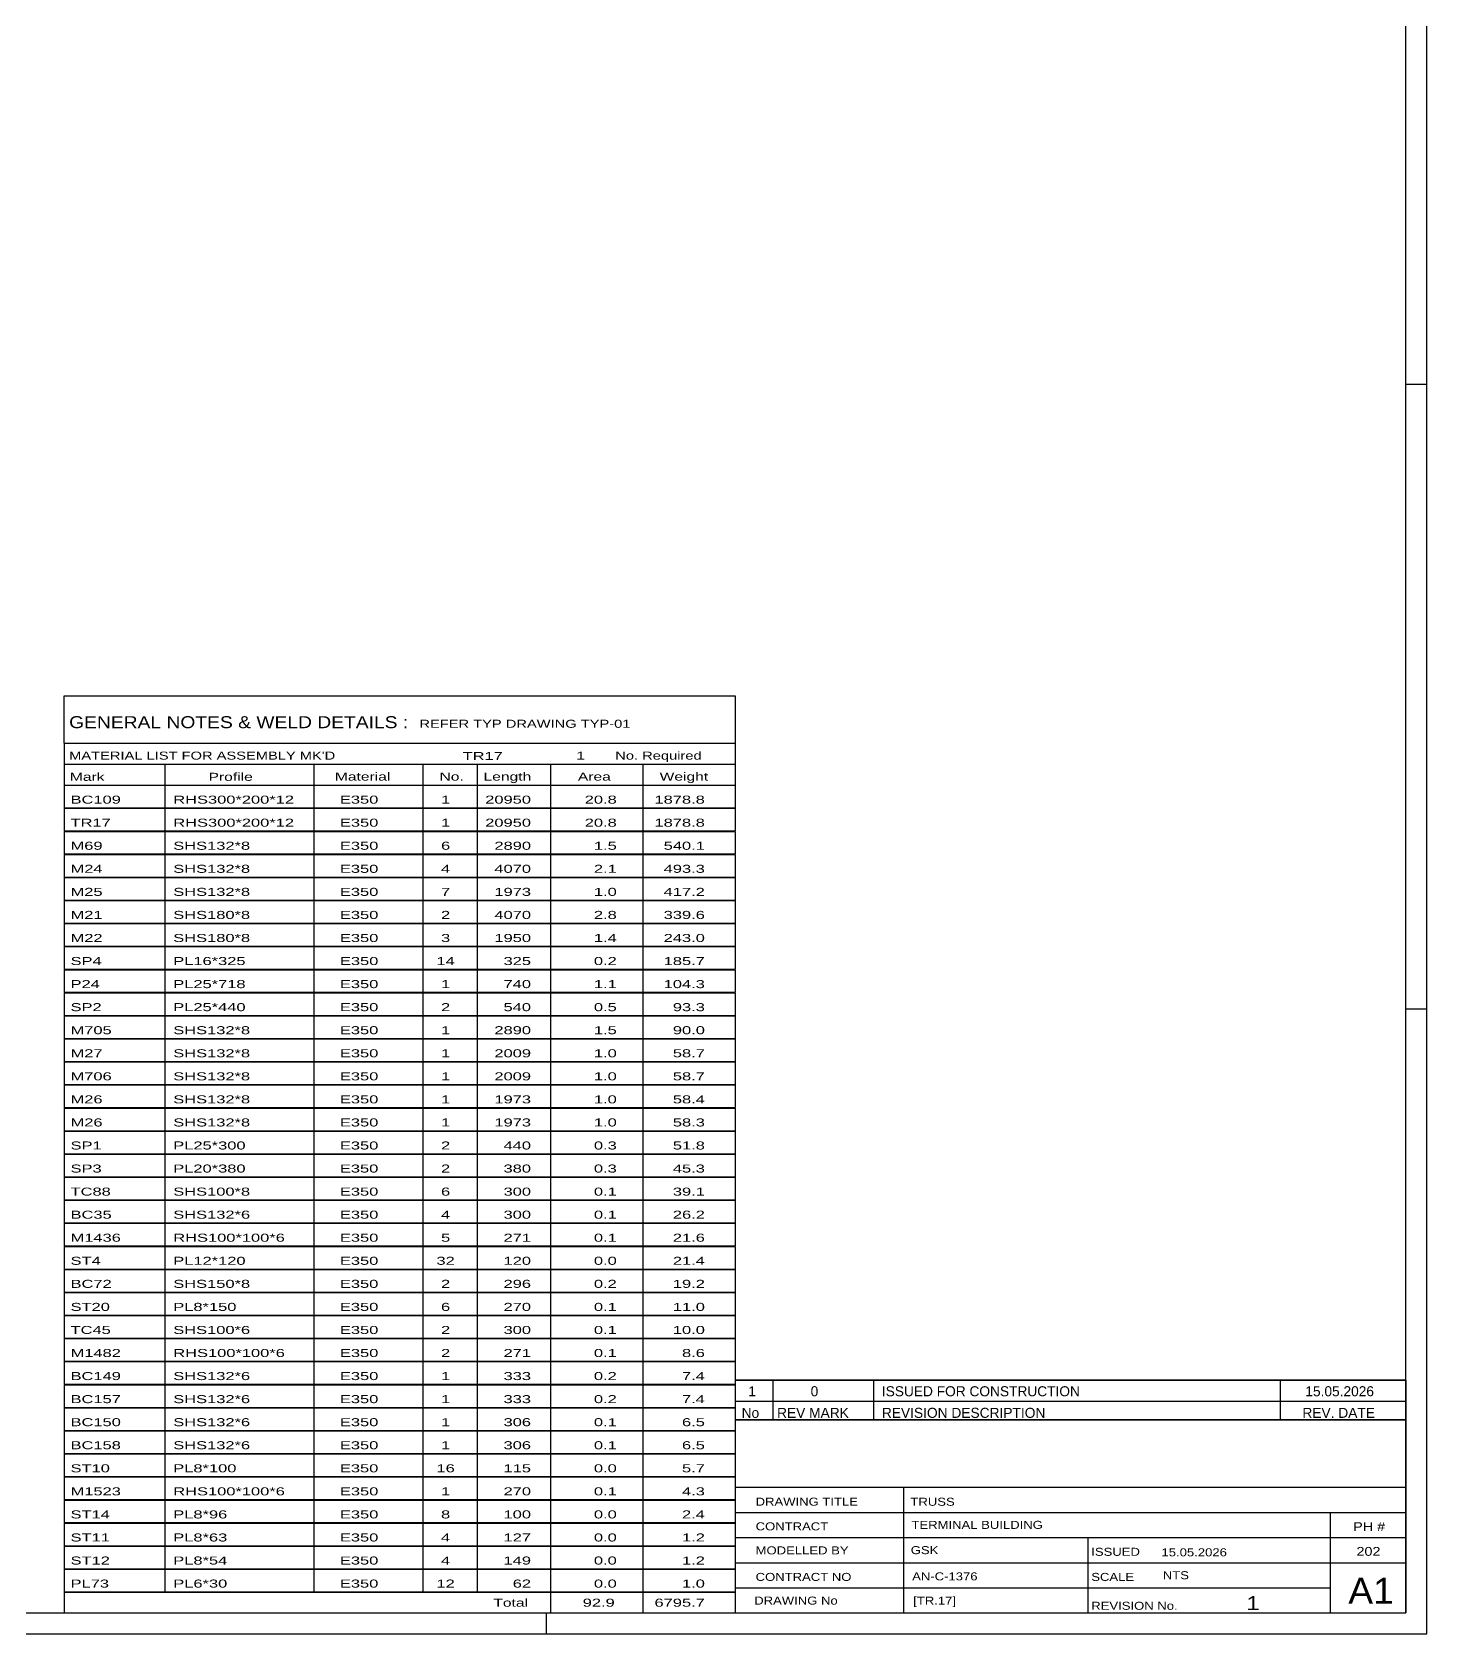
# Model space of a CAD drawing. Header units: millimetres. Extents: x -178 to 1011, y -683 to 158.
# Drawn here: x 678.4 to 1011, y -683.1 to -301 of the extents above; entities that cross this region are included whole.
import ezdxf

# ---------------------------------------------------------------- set-up
doc = ezdxf.new("R2010")
doc.units = ezdxf.units.MM
doc.styles.add('Arial Narrow', font='ARIALN.TTF', dxfattribs={"height": 0.2})

# ---------------------------------------------------------------- blocks, each defined once
blk = doc.blocks.new('Unknown-389678143-1162')
at = {"color": 5, "linetype": 'Continuous'}
for p, q in [((1011.04, -683.07), (1011.04, 157.93)), ((1006.04, -678.07), (1006.04, 152.93)), ((1011.04, -385.07), (1006.04, -385.07)), ((1011.04, -534.07), (1006.04, -534.07)), ((-172.96, -678.07), (1006.04, -678.07)), ((801.04, -683.07), (801.04, -678.07)), ((-177.96, -683.07), (1011.04, -683.07))]:
    blk.add_line(p, q, dxfattribs=at)
blk = doc.blocks.new('Unknown-389678143-51728')
at = {"color": 7, "linetype": 'Continuous'}
for p, q in [((846.04, -632.02), (846.04, -678.07)), ((846.04, -632.02), (1006.04, -632.02)), ((1006.04, -632.07), (1006.04, -678.07)), ((846.04, -648.07), (1006.04, -648.07)), ((886.18, -648.07), (886.18, -678.07)), ((846.04, -654.07), (1006.04, -654.07)), ((988.04, -678.02), (988.04, -654.02)), ((846.04, -660.07), (1006.04, -660.07)), ((930.18, -660.07), (930.18, -678.07)), ((846.04, -666.07), (1006.04, -666.07)), ((846.04, -672.07), (988.04, -672.07)), ((846.04, -678.07), (1006.04, -678.07))]:
    blk.add_line(p, q, dxfattribs=at)
at = {"color": 7, "style": 'Arial Narrow'}
for s, height, width, p in [('DRAWING TITLE', 1.9089, 1.425378, (850.93, -652.47)), ('TRUSS', 1.909, 1.425378, (887.85, -652.49)), ('CONTRACT', 1.909, 1.425378, (850.93, -658.36)), ('TERMINAL BUILDING', 1.9089, 1.425378, (888.1, -658)), ('MODELLED BY', 1.9089, 1.425378, (850.93, -664.09)), ('GSK', 1.909, 1.425378, (887.93, -664.03)), ('ISSUED', 1.909, 1.425378, (930.98, -664.43)), ('15.05.2026', 1.909, 1.425378, (947.73, -664.55)), ('CONTRACT NO', 1.9089, 1.425378, (850.93, -670.42)), ('AN-C-1376', 1.909, 1.425378, (888.27, -670.29)), ('SCALE', 1.909, 1.425378, (930.98, -670.42)), ('A1', 6.204, 1.25, (992.28, -675.87)), ('DRAWING No', 1.909, 1.425378, (850.6, -676.07)), ('[TR.17]', 1.909, 1.425378, (888.51, -676.08)), ('REVISION No.', 1.9089, 1.425378, (930.98, -677.3)), ('1', 3.34, 1.5, (967.96, -677.39))]:
    blk.add_text(s, height=height, dxfattribs=dict(at, width=width)).set_placement(p)
at = {"color": 7, "linetype": 'Continuous', "style": 'Arial Narrow'}
for s, height, width, p in [('PH #', 2.1, 1.42538, (993.44, -658.52)), ('202', 2.1, 1.42538, (994.23, -664.42)), ('NTS', 1.909, 1.425378, (948.04, -670.02))]:
    blk.add_text(s, height=height, dxfattribs=dict(at, width=width)).set_placement(p)
blk = doc.blocks.new('Unknown-389678143-51729')
at = {"color": 7, "linetype": 'Continuous'}
for p, q in [((846.04, -622.52), (1006.04, -622.52)), ((1006.04, -622.52), (846.04, -622.52)), ((846.04, -622.52), (846.04, -627.52)), ((855.04, -622.52), (855.04, -627.52)), ((879.04, -622.52), (879.04, -627.52)), ((976.04, -622.52), (976.04, -627.52)), ((1006.04, -622.52), (1006.04, -627.52)), ((846.04, -627.52), (1006.04, -627.52)), ((846.04, -627.52), (846.04, -632.02)), ((846.04, -627.52), (1006.04, -627.52)), ((855.04, -627.52), (855.04, -632.02)), ((879.04, -627.52), (879.04, -632.02)), ((976.04, -627.52), (976.04, -632.02)), ((1006.04, -627.52), (1006.04, -632.02)), ((1006.04, -632.02), (846.04, -632.02))]:
    blk.add_line(p, q, dxfattribs=at)
at = {"color": 7, "linetype": 'Continuous', "style": 'Arial Narrow'}
for s, height, width, p in [('1', 2.39, 1.196471, (849.2, -626.37)), ('0', 2.39, 1.196471, (864.05, -626.37)), ('ISSUED FOR CONSTRUCTION', 2.3861, 1.196471, (881.04, -626.37)), ('15.05.2026', 2.386, 1.196471, (982.04, -626.37)), ('No', 2.386, 1.2, (847.59, -631.52)), ('REV MARK', 2.386, 1.2, (856.04, -631.52)), ('REVISION DESCRIPTION', 2.3861, 1.2, (881.04, -631.52)), ('REV. DATE', 2.386, 1.2, (981.33, -631.52))]:
    blk.add_text(s, height=height, dxfattribs=dict(at, width=width)).set_placement(p)
blk = doc.blocks.new('Unknown-389678143-51730')
at = {"color": 7, "linetype": 'Continuous'}
for p, q in [((686.04, -459.32), (846.04, -459.32)), ((686.04, -470.57), (686.04, -459.32)), ((846.04, -459.32), (846.04, -470.57)), ((686.04, -470.57), (846.04, -470.57)), ((686.04, -470.57), (686.04, -475.57)), ((846.04, -470.57), (846.04, -475.57)), ((686.04, -475.57), (846.04, -475.57)), ((686.04, -475.57), (686.04, -480.57)), ((710.04, -475.57), (710.04, -480.57)), ((745.54, -475.57), (745.54, -480.57)), ((771.54, -475.57), (771.54, -480.57)), ((784.54, -475.57), (784.54, -480.57)), ((802.04, -475.57), (802.04, -480.57)), ((824.04, -475.57), (824.04, -480.57)), ((846.04, -475.57), (846.04, -480.57)), ((686.04, -480.57), (846.04, -480.57)), ((686.04, -480.62), (686.04, -486.02)), ((686.04, -480.62), (846.04, -480.62)), ((710.04, -480.57), (710.04, -486.07)), ((745.54, -480.57), (745.54, -486.07)), ((771.54, -480.57), (771.54, -486.07)), ((784.54, -480.57), (784.54, -486.07)), ((802.04, -480.57), (802.04, -486.07)), ((824.04, -480.57), (824.04, -486.07)), ((846.04, -480.62), (846.04, -486.02)), ((686.04, -486.02), (846.04, -486.02)), ((686.04, -486.12), (686.04, -491.52)), ((686.04, -486.12), (846.04, -486.12)), ((710.04, -486.07), (710.04, -491.57)), ((745.54, -486.07), (745.54, -491.57)), ((771.54, -486.07), (771.54, -491.57)), ((784.54, -486.07), (784.54, -491.57)), ((802.04, -486.07), (802.04, -491.57)), ((824.04, -486.07), (824.04, -491.57)), ((846.04, -486.12), (846.04, -491.52)), ((686.04, -491.52), (846.04, -491.52)), ((686.04, -491.62), (686.04, -497.02)), ((686.04, -491.62), (846.04, -491.62)), ((710.04, -491.57), (710.04, -497.07)), ((745.54, -491.57), (745.54, -497.07)), ((771.54, -491.57), (771.54, -497.07)), ((784.54, -491.57), (784.54, -497.07)), ((802.04, -491.57), (802.04, -497.07)), ((824.04, -491.57), (824.04, -497.07)), ((846.04, -491.62), (846.04, -497.02)), ((686.04, -497.02), (846.04, -497.02)), ((686.04, -497.12), (686.04, -502.52)), ((686.04, -497.12), (846.04, -497.12)), ((710.04, -497.07), (710.04, -502.57)), ((745.54, -497.07), (745.54, -502.57)), ((771.54, -497.07), (771.54, -502.57)), ((784.54, -497.07), (784.54, -502.57)), ((802.04, -497.07), (802.04, -502.57)), ((824.04, -497.07), (824.04, -502.57)), ((846.04, -497.12), (846.04, -502.52)), ((686.04, -502.52), (846.04, -502.52)), ((686.04, -502.62), (686.04, -508.02)), ((686.04, -502.62), (846.04, -502.62)), ((710.04, -502.57), (710.04, -508.07)), ((745.54, -502.57), (745.54, -508.07)), ((771.54, -502.57), (771.54, -508.07)), ((784.54, -502.57), (784.54, -508.07)), ((802.04, -502.57), (802.04, -508.07)), ((824.04, -502.57), (824.04, -508.07)), ((846.04, -502.62), (846.04, -508.02)), ((686.04, -508.02), (846.04, -508.02)), ((686.04, -508.12), (686.04, -513.52)), ((686.04, -508.12), (846.04, -508.12)), ((710.04, -508.07), (710.04, -513.57)), ((745.54, -508.07), (745.54, -513.57)), ((771.54, -508.07), (771.54, -513.57)), ((784.54, -508.07), (784.54, -513.57)), ((802.04, -508.07), (802.04, -513.57)), ((824.04, -508.07), (824.04, -513.57)), ((846.04, -508.12), (846.04, -513.52)), ((686.04, -513.52), (846.04, -513.52)), ((686.04, -513.62), (686.04, -519.02)), ((686.04, -513.62), (846.04, -513.62)), ((710.04, -513.57), (710.04, -519.07)), ((745.54, -513.57), (745.54, -519.07)), ((771.54, -513.57), (771.54, -519.07)), ((784.54, -513.57), (784.54, -519.07)), ((802.04, -513.57), (802.04, -519.07)), ((824.04, -513.57), (824.04, -519.07)), ((846.04, -513.62), (846.04, -519.02)), ((686.04, -519.02), (846.04, -519.02)), ((686.04, -519.12), (686.04, -524.52)), ((686.04, -519.12), (846.04, -519.12)), ((710.04, -519.07), (710.04, -524.57)), ((745.54, -519.07), (745.54, -524.57)), ((771.54, -519.07), (771.54, -524.57)), ((784.54, -519.07), (784.54, -524.57)), ((802.04, -519.07), (802.04, -524.57)), ((824.04, -519.07), (824.04, -524.57)), ((846.04, -519.12), (846.04, -524.52)), ((686.04, -524.52), (846.04, -524.52)), ((686.04, -524.62), (686.04, -530.02)), ((686.04, -524.62), (846.04, -524.62)), ((710.04, -524.57), (710.04, -530.07)), ((745.54, -524.57), (745.54, -530.07)), ((771.54, -524.57), (771.54, -530.07)), ((784.54, -524.57), (784.54, -530.07)), ((802.04, -524.57), (802.04, -530.07)), ((824.04, -524.57), (824.04, -530.07)), ((846.04, -524.62), (846.04, -530.02)), ((686.04, -530.02), (846.04, -530.02)), ((686.04, -530.12), (686.04, -535.52)), ((686.04, -530.12), (846.04, -530.12)), ((710.04, -530.07), (710.04, -535.57)), ((745.54, -530.07), (745.54, -535.57)), ((771.54, -530.07), (771.54, -535.57)), ((784.54, -530.07), (784.54, -535.57)), ((802.04, -530.07), (802.04, -535.57)), ((824.04, -530.07), (824.04, -535.57)), ((846.04, -530.12), (846.04, -535.52)), ((686.04, -535.52), (846.04, -535.52)), ((686.04, -535.62), (686.04, -541.02)), ((686.04, -535.62), (846.04, -535.62)), ((710.04, -535.57), (710.04, -541.07)), ((745.54, -535.57), (745.54, -541.07)), ((771.54, -535.57), (771.54, -541.07)), ((784.54, -535.57), (784.54, -541.07)), ((802.04, -535.57), (802.04, -541.07)), ((824.04, -535.57), (824.04, -541.07)), ((846.04, -535.62), (846.04, -541.02)), ((686.04, -541.02), (846.04, -541.02)), ((686.04, -541.12), (686.04, -546.52)), ((686.04, -541.12), (846.04, -541.12)), ((710.04, -541.07), (710.04, -546.57)), ((745.54, -541.07), (745.54, -546.57)), ((771.54, -541.07), (771.54, -546.57)), ((784.54, -541.07), (784.54, -546.57)), ((802.04, -541.07), (802.04, -546.57)), ((824.04, -541.07), (824.04, -546.57)), ((846.04, -541.12), (846.04, -546.52)), ((686.04, -546.52), (846.04, -546.52)), ((686.04, -546.62), (686.04, -552.02)), ((686.04, -546.62), (846.04, -546.62)), ((710.04, -546.57), (710.04, -552.07)), ((745.54, -546.57), (745.54, -552.07)), ((771.54, -546.57), (771.54, -552.07)), ((784.54, -546.57), (784.54, -552.07)), ((802.04, -546.57), (802.04, -552.07)), ((824.04, -546.57), (824.04, -552.07)), ((846.04, -546.62), (846.04, -552.02)), ((686.04, -552.02), (846.04, -552.02)), ((686.04, -552.12), (686.04, -557.52)), ((686.04, -552.12), (846.04, -552.12)), ((710.04, -552.07), (710.04, -557.57)), ((745.54, -552.07), (745.54, -557.57)), ((771.54, -552.07), (771.54, -557.57)), ((784.54, -552.07), (784.54, -557.57)), ((802.04, -552.07), (802.04, -557.57)), ((824.04, -552.07), (824.04, -557.57)), ((846.04, -552.12), (846.04, -557.52)), ((686.04, -557.52), (846.04, -557.52)), ((686.04, -557.62), (686.04, -563.02)), ((686.04, -557.62), (846.04, -557.62)), ((710.04, -557.57), (710.04, -563.07)), ((745.54, -557.57), (745.54, -563.07)), ((771.54, -557.57), (771.54, -563.07)), ((784.54, -557.57), (784.54, -563.07)), ((802.04, -557.57), (802.04, -563.07)), ((824.04, -557.57), (824.04, -563.07)), ((846.04, -557.62), (846.04, -563.02)), ((686.04, -563.02), (846.04, -563.02)), ((686.04, -563.12), (686.04, -568.52)), ((686.04, -563.12), (846.04, -563.12)), ((710.04, -563.07), (710.04, -568.57)), ((745.54, -563.07), (745.54, -568.57)), ((771.54, -563.07), (771.54, -568.57)), ((784.54, -563.07), (784.54, -568.57)), ((802.04, -563.07), (802.04, -568.57)), ((824.04, -563.07), (824.04, -568.57)), ((846.04, -563.12), (846.04, -568.52)), ((686.04, -568.52), (846.04, -568.52)), ((686.04, -568.62), (686.04, -574.02)), ((686.04, -568.62), (846.04, -568.62)), ((710.04, -568.57), (710.04, -574.07)), ((745.54, -568.57), (745.54, -574.07)), ((771.54, -568.57), (771.54, -574.07)), ((784.54, -568.57), (784.54, -574.07)), ((802.04, -568.57), (802.04, -574.07)), ((824.04, -568.57), (824.04, -574.07)), ((846.04, -568.62), (846.04, -574.02)), ((686.04, -574.02), (846.04, -574.02)), ((686.04, -574.12), (686.04, -579.52)), ((686.04, -574.12), (846.04, -574.12)), ((710.04, -574.07), (710.04, -579.57)), ((745.54, -574.07), (745.54, -579.57)), ((771.54, -574.07), (771.54, -579.57)), ((784.54, -574.07), (784.54, -579.57)), ((802.04, -574.07), (802.04, -579.57)), ((824.04, -574.07), (824.04, -579.57)), ((846.04, -574.12), (846.04, -579.52)), ((686.04, -579.52), (846.04, -579.52)), ((686.04, -579.62), (686.04, -585.02)), ((686.04, -579.62), (846.04, -579.62)), ((710.04, -579.57), (710.04, -585.07)), ((745.54, -579.57), (745.54, -585.07)), ((771.54, -579.57), (771.54, -585.07)), ((784.54, -579.57), (784.54, -585.07)), ((802.04, -579.57), (802.04, -585.07)), ((824.04, -579.57), (824.04, -585.07)), ((846.04, -579.62), (846.04, -585.02)), ((686.04, -585.02), (846.04, -585.02)), ((686.04, -585.12), (686.04, -590.52)), ((686.04, -585.12), (846.04, -585.12)), ((710.04, -585.07), (710.04, -590.57)), ((745.54, -585.07), (745.54, -590.57)), ((771.54, -585.07), (771.54, -590.57)), ((784.54, -585.07), (784.54, -590.57)), ((802.04, -585.07), (802.04, -590.57)), ((824.04, -585.07), (824.04, -590.57)), ((846.04, -585.12), (846.04, -590.52)), ((686.04, -590.52), (846.04, -590.52)), ((686.04, -590.62), (686.04, -596.02)), ((686.04, -590.62), (846.04, -590.62)), ((710.04, -590.57), (710.04, -596.07)), ((745.54, -590.57), (745.54, -596.07)), ((771.54, -590.57), (771.54, -596.07)), ((784.54, -590.57), (784.54, -596.07)), ((802.04, -590.57), (802.04, -596.07)), ((824.04, -590.57), (824.04, -596.07)), ((846.04, -590.62), (846.04, -596.02)), ((686.04, -596.02), (846.04, -596.02)), ((710.04, -596.07), (710.04, -601.57)), ((745.54, -596.07), (745.54, -601.57)), ((771.54, -596.07), (771.54, -601.57)), ((784.54, -596.07), (784.54, -601.57)), ((802.04, -596.07), (802.04, -601.57)), ((824.04, -596.07), (824.04, -601.57)), ((686.04, -596.12), (686.04, -601.52)), ((686.04, -596.12), (846.04, -596.12)), ((846.04, -596.12), (846.04, -601.52)), ((686.04, -601.52), (846.04, -601.52)), ((686.04, -601.62), (686.04, -607.02)), ((686.04, -601.62), (846.04, -601.62)), ((710.04, -601.57), (710.04, -607.07)), ((745.54, -601.57), (745.54, -607.07)), ((771.54, -601.57), (771.54, -607.07)), ((784.54, -601.57), (784.54, -607.07)), ((802.04, -601.57), (802.04, -607.07)), ((824.04, -601.57), (824.04, -607.07)), ((846.04, -601.62), (846.04, -607.02)), ((686.04, -607.02), (846.04, -607.02)), ((686.04, -607.12), (686.04, -612.52)), ((686.04, -607.12), (846.04, -607.12)), ((710.04, -607.07), (710.04, -612.57)), ((745.54, -607.07), (745.54, -612.57)), ((771.54, -607.07), (771.54, -612.57)), ((784.54, -607.07), (784.54, -612.57)), ((802.04, -607.07), (802.04, -612.57)), ((824.04, -607.07), (824.04, -612.57)), ((846.04, -607.12), (846.04, -612.52)), ((686.04, -612.52), (846.04, -612.52)), ((686.04, -612.62), (686.04, -618.02)), ((686.04, -612.62), (846.04, -612.62)), ((710.04, -612.57), (710.04, -618.07)), ((745.54, -612.57), (745.54, -618.07)), ((771.54, -612.57), (771.54, -618.07)), ((784.54, -612.57), (784.54, -618.07)), ((802.04, -612.57), (802.04, -618.07)), ((824.04, -612.57), (824.04, -618.07)), ((846.04, -612.62), (846.04, -618.02)), ((686.04, -618.02), (846.04, -618.02)), ((686.04, -618.12), (686.04, -623.52)), ((686.04, -618.12), (846.04, -618.12)), ((710.04, -618.07), (710.04, -623.57)), ((745.54, -618.07), (745.54, -623.57)), ((771.54, -618.07), (771.54, -623.57)), ((784.54, -618.07), (784.54, -623.57)), ((802.04, -618.07), (802.04, -623.57)), ((824.04, -618.07), (824.04, -623.57)), ((846.04, -618.12), (846.04, -623.52)), ((686.04, -623.52), (846.04, -623.52)), ((686.04, -623.62), (686.04, -629.02)), ((686.04, -623.62), (846.04, -623.62)), ((710.04, -623.57), (710.04, -629.07)), ((745.54, -623.57), (745.54, -629.07)), ((771.54, -623.57), (771.54, -629.07)), ((784.54, -623.57), (784.54, -629.07)), ((802.04, -623.57), (802.04, -629.07)), ((824.04, -623.57), (824.04, -629.07)), ((846.04, -623.62), (846.04, -629.02)), ((686.04, -629.02), (846.04, -629.02)), ((686.04, -629.12), (686.04, -634.52)), ((686.04, -629.12), (846.04, -629.12)), ((710.04, -629.07), (710.04, -634.57)), ((745.54, -629.07), (745.54, -634.57)), ((771.54, -629.07), (771.54, -634.57)), ((784.54, -629.07), (784.54, -634.57)), ((802.04, -629.07), (802.04, -634.57)), ((824.04, -629.07), (824.04, -634.57)), ((846.04, -629.12), (846.04, -634.52)), ((686.04, -634.52), (846.04, -634.52)), ((686.04, -634.62), (686.04, -640.02)), ((686.04, -634.62), (846.04, -634.62)), ((710.04, -634.57), (710.04, -640.07)), ((745.54, -634.57), (745.54, -640.07)), ((771.54, -634.57), (771.54, -640.07)), ((784.54, -634.57), (784.54, -640.07)), ((802.04, -634.57), (802.04, -640.07)), ((824.04, -634.57), (824.04, -640.07)), ((846.04, -634.62), (846.04, -640.02)), ((686.04, -640.02), (846.04, -640.02)), ((686.04, -640.12), (686.04, -645.52)), ((686.04, -640.12), (846.04, -640.12)), ((710.04, -640.07), (710.04, -645.57)), ((745.54, -640.07), (745.54, -645.57)), ((771.54, -640.07), (771.54, -645.57)), ((784.54, -640.07), (784.54, -645.57)), ((802.04, -640.07), (802.04, -645.57)), ((824.04, -640.07), (824.04, -645.57)), ((846.04, -640.12), (846.04, -645.52)), ((686.04, -645.52), (846.04, -645.52)), ((686.04, -645.62), (686.04, -651.02)), ((686.04, -645.62), (846.04, -645.62)), ((710.04, -645.57), (710.04, -651.07)), ((745.54, -645.57), (745.54, -651.07)), ((771.54, -645.57), (771.54, -651.07)), ((784.54, -645.57), (784.54, -651.07)), ((802.04, -645.57), (802.04, -651.07)), ((824.04, -645.57), (824.04, -651.07)), ((846.04, -645.62), (846.04, -651.02)), ((686.04, -651.02), (846.04, -651.02)), ((686.04, -651.12), (686.04, -656.52)), ((686.04, -651.12), (846.04, -651.12)), ((710.04, -651.07), (710.04, -656.57)), ((745.54, -651.07), (745.54, -656.57)), ((771.54, -651.07), (771.54, -656.57)), ((784.54, -651.07), (784.54, -656.57)), ((802.04, -651.07), (802.04, -656.57)), ((824.04, -651.07), (824.04, -656.57)), ((846.04, -651.12), (846.04, -656.52)), ((686.04, -656.52), (846.04, -656.52)), ((686.04, -656.62), (686.04, -662.02)), ((686.04, -656.62), (846.04, -656.62)), ((710.04, -656.57), (710.04, -662.07)), ((745.54, -656.57), (745.54, -662.07)), ((771.54, -656.57), (771.54, -662.07)), ((784.54, -656.57), (784.54, -662.07)), ((802.04, -656.57), (802.04, -662.07)), ((824.04, -656.57), (824.04, -662.07)), ((846.04, -656.62), (846.04, -662.02)), ((686.04, -662.02), (846.04, -662.02)), ((686.04, -662.12), (686.04, -667.52)), ((686.04, -662.12), (846.04, -662.12)), ((710.04, -662.07), (710.04, -667.57)), ((745.54, -662.07), (745.54, -667.57)), ((771.54, -662.07), (771.54, -667.57)), ((784.54, -662.07), (784.54, -667.57)), ((802.04, -662.07), (802.04, -667.57)), ((824.04, -662.07), (824.04, -667.57)), ((846.04, -662.12), (846.04, -667.52)), ((686.04, -667.52), (846.04, -667.52)), ((686.04, -667.62), (686.04, -673.02)), ((686.04, -667.62), (846.04, -667.62)), ((710.04, -667.57), (710.04, -673.07)), ((745.54, -667.57), (745.54, -673.07)), ((771.54, -667.57), (771.54, -673.07)), ((784.54, -667.57), (784.54, -673.07)), ((802.04, -667.57), (802.04, -673.07)), ((824.04, -667.57), (824.04, -673.07)), ((846.04, -667.62), (846.04, -673.02)), ((686.04, -673.02), (846.04, -673.02)), ((686.04, -673.07), (846.04, -673.07)), ((686.04, -673.07), (686.04, -678.07)), ((802.04, -673.07), (802.04, -678.07)), ((824.04, -673.07), (824.04, -678.07)), ((846.04, -673.07), (846.04, -678.07)), ((686.04, -678.07), (846.04, -678.07))]:
    blk.add_line(p, q, dxfattribs=at)
at = {"color": 7, "style": 'Arial Narrow'}
for s, height, width, p in [('GENERAL NOTES & WELD DETAILS :', 2.8633, 1.4, (687.2, -467.01)), ('REFER TYP DRAWING TYP-01', 1.9089, 1.6, (770.74, -466.91)), ("MATERIAL LIST FOR ASSEMBLY MK'D", 1.9089, 1.6, (687.2, -474.51)), ('TR17', 1.909, 1.794707, (781.04, -474.6)), ('1', 1.91, 1.794707, (808.12, -474.51)), ('No. Required', 1.9089, 1.6, (817.45, -474.51)), ('Mark', 1.909, 1.7, (687.38, -479.57)), ('Profile', 1.909, 1.7, (720.46, -479.57)), ('Material', 1.909, 1.7, (750.58, -479.51)), ('No.', 1.909, 1.7, (775.54, -479.51)), ('Length', 1.909, 1.7, (786.04, -479.51)), ('Area', 1.909, 1.7, (808.54, -479.51)), ('Weight', 1.909, 1.7, (828.04, -479.51))]:
    blk.add_text(s, height=height, dxfattribs=dict(at, width=width)).set_placement(p)
at = {"color": 7, "linetype": 'Continuous', "style": 'Arial Narrow'}
for s, height, width, p in [('BC109', 1.909, 1.794707, (687.54, -485.01)), ('RHS300*200*12', 1.9089, 1.794707, (712.04, -485.01)), ('E350', 1.909, 1.794707, (751.78, -485.01)), ('1', 1.91, 1.794707, (775.9, -485.01)), ('20950', 1.909, 1.794707, (786.44, -485.01)), ('20.8', 1.909, 1.794707, (810.17, -485.01)), ('1878.8', 1.909, 1.794707, (826.81, -485.01)), ('TR17', 1.909, 1.794707, (687.54, -490.51)), ('RHS300*200*12', 1.9089, 1.794707, (712.04, -490.51)), ('E350', 1.909, 1.794707, (751.78, -490.51)), ('1', 1.91, 1.794707, (775.9, -490.51)), ('20950', 1.909, 1.794707, (786.44, -490.51)), ('20.8', 1.909, 1.794707, (810.17, -490.51)), ('1878.8', 1.909, 1.794707, (826.81, -490.51)), ('M69', 1.909, 1.794707, (687.54, -496.01)), ('SHS132*8', 1.909, 1.794707, (712.04, -496.01)), ('E350', 1.909, 1.794707, (751.78, -496.01)), ('6', 1.91, 1.794707, (775.9, -496.01)), ('2890', 1.909, 1.794707, (788.63, -496.01)), ('1.5', 1.909, 1.794707, (812.36, -496.01)), ('540.1', 1.909, 1.794707, (829, -496.01)), ('M24', 1.909, 1.794707, (687.54, -501.51)), ('SHS132*8', 1.909, 1.794707, (712.04, -501.51)), ('E350', 1.909, 1.794707, (751.78, -501.51)), ('4', 1.91, 1.794707, (775.9, -501.51)), ('4070', 1.909, 1.794707, (788.63, -501.51)), ('2.1', 1.909, 1.794707, (812.36, -501.51)), ('493.3', 1.909, 1.794707, (829, -501.51)), ('M25', 1.909, 1.794707, (687.54, -507.01)), ('SHS132*8', 1.909, 1.794707, (712.04, -507.01)), ('E350', 1.909, 1.794707, (751.78, -507.01)), ('7', 1.91, 1.794707, (775.9, -507.01)), ('1973', 1.909, 1.794707, (788.63, -507.01)), ('1.0', 1.909, 1.794707, (812.36, -507.01)), ('417.2', 1.909, 1.794707, (829, -507.01)), ('M21', 1.909, 1.794707, (687.54, -512.51)), ('SHS180*8', 1.909, 1.794707, (712.04, -512.51)), ('E350', 1.909, 1.794707, (751.78, -512.51)), ('2', 1.91, 1.794707, (775.9, -512.51)), ('4070', 1.909, 1.794707, (788.63, -512.51)), ('2.8', 1.909, 1.794707, (812.36, -512.51)), ('339.6', 1.909, 1.794707, (829, -512.51)), ('M22', 1.909, 1.794707, (687.54, -518.01)), ('SHS180*8', 1.909, 1.794707, (712.04, -518.01)), ('E350', 1.909, 1.794707, (751.78, -518.01)), ('3', 1.91, 1.794707, (775.9, -518.01)), ('1950', 1.909, 1.794707, (788.63, -518.01)), ('1.4', 1.909, 1.794707, (812.36, -518.01)), ('243.0', 1.909, 1.794707, (829, -518.01)), ('SP4', 1.909, 1.794707, (687.54, -523.51)), ('PL16*325', 1.909, 1.794707, (712.04, -523.51)), ('E350', 1.909, 1.794707, (751.78, -523.51)), ('14', 1.909, 1.794707, (774.81, -523.51)), ('325', 1.909, 1.794707, (790.81, -523.51)), ('0.2', 1.909, 1.794707, (812.36, -523.51)), ('185.7', 1.909, 1.794707, (829, -523.51)), ('P24', 1.909, 1.794707, (687.54, -529.01)), ('PL25*718', 1.909, 1.794707, (712.04, -529.01)), ('E350', 1.909, 1.794707, (751.78, -529.01)), ('1', 1.91, 1.794707, (775.9, -529.01)), ('740', 1.909, 1.794707, (790.81, -529.01)), ('1.1', 1.909, 1.794707, (812.36, -529.01)), ('104.3', 1.909, 1.794707, (829, -529.01)), ('SP2', 1.909, 1.794707, (687.54, -534.51)), ('PL25*440', 1.909, 1.794707, (712.04, -534.51)), ('E350', 1.909, 1.794707, (751.78, -534.51)), ('2', 1.91, 1.794707, (775.9, -534.51)), ('540', 1.909, 1.794707, (790.81, -534.51)), ('0.5', 1.909, 1.794707, (812.36, -534.51)), ('93.3', 1.909, 1.794707, (831.19, -534.51)), ('M705', 1.909, 1.794707, (687.54, -540.01)), ('SHS132*8', 1.909, 1.794707, (712.04, -540.01)), ('E350', 1.909, 1.794707, (751.78, -540.01)), ('1', 1.91, 1.794707, (775.9, -540.01)), ('2890', 1.909, 1.794707, (788.63, -540.01)), ('1.5', 1.909, 1.794707, (812.36, -540.01)), ('90.0', 1.909, 1.794707, (831.19, -540.01)), ('M27', 1.909, 1.794707, (687.54, -545.51)), ('SHS132*8', 1.909, 1.794707, (712.04, -545.51)), ('E350', 1.909, 1.794707, (751.78, -545.51)), ('1', 1.91, 1.794707, (775.9, -545.51)), ('2009', 1.909, 1.794707, (788.63, -545.51)), ('1.0', 1.909, 1.794707, (812.36, -545.51)), ('58.7', 1.909, 1.794707, (831.19, -545.51)), ('M706', 1.909, 1.794707, (687.54, -551.01)), ('SHS132*8', 1.909, 1.794707, (712.04, -551.01)), ('E350', 1.909, 1.794707, (751.78, -551.01)), ('1', 1.91, 1.794707, (775.9, -551.01)), ('2009', 1.909, 1.794707, (788.63, -551.01)), ('1.0', 1.909, 1.794707, (812.36, -551.01)), ('58.7', 1.909, 1.794707, (831.19, -551.01)), ('M26', 1.909, 1.794707, (687.54, -556.51)), ('SHS132*8', 1.909, 1.794707, (712.04, -556.51)), ('E350', 1.909, 1.794707, (751.78, -556.51)), ('1', 1.91, 1.794707, (775.9, -556.51)), ('1973', 1.909, 1.794707, (788.63, -556.51)), ('1.0', 1.909, 1.794707, (812.36, -556.51)), ('58.4', 1.909, 1.794707, (831.19, -556.51)), ('M26', 1.909, 1.794707, (687.54, -562.01)), ('SHS132*8', 1.909, 1.794707, (712.04, -562.01)), ('E350', 1.909, 1.794707, (751.78, -562.01)), ('1', 1.91, 1.794707, (775.9, -562.01)), ('1973', 1.909, 1.794707, (788.63, -562.01)), ('1.0', 1.909, 1.794707, (812.36, -562.01)), ('58.3', 1.909, 1.794707, (831.19, -562.01)), ('SP1', 1.909, 1.794707, (687.54, -567.51)), ('PL25*300', 1.909, 1.794707, (712.04, -567.51)), ('E350', 1.909, 1.794707, (751.78, -567.51)), ('2', 1.91, 1.794707, (775.9, -567.51)), ('440', 1.909, 1.794707, (790.81, -567.51)), ('0.3', 1.909, 1.794707, (812.36, -567.51)), ('51.8', 1.909, 1.794707, (831.19, -567.51)), ('SP3', 1.909, 1.794707, (687.54, -573.01)), ('PL20*380', 1.909, 1.794707, (712.04, -573.01)), ('E350', 1.909, 1.794707, (751.78, -573.01)), ('2', 1.91, 1.794707, (775.9, -573.01)), ('380', 1.909, 1.794707, (790.81, -573.01)), ('0.3', 1.909, 1.794707, (812.36, -573.01)), ('45.3', 1.909, 1.794707, (831.19, -573.01)), ('TC88', 1.909, 1.794707, (687.54, -578.51)), ('SHS100*8', 1.909, 1.794707, (712.04, -578.51)), ('E350', 1.909, 1.794707, (751.78, -578.51)), ('6', 1.91, 1.794707, (775.9, -578.51)), ('300', 1.909, 1.794707, (790.81, -578.51)), ('0.1', 1.909, 1.794707, (812.36, -578.51)), ('39.1', 1.909, 1.794707, (831.19, -578.51)), ('BC35', 1.909, 1.794707, (687.54, -584.01)), ('SHS132*6', 1.909, 1.794707, (712.04, -584.01)), ('E350', 1.909, 1.794707, (751.78, -584.01)), ('4', 1.91, 1.794707, (775.9, -584.01)), ('300', 1.909, 1.794707, (790.81, -584.01)), ('0.1', 1.909, 1.794707, (812.36, -584.01)), ('26.2', 1.909, 1.794707, (831.19, -584.01)), ('M1436', 1.909, 1.794707, (687.54, -589.51)), ('RHS100*100*6', 1.9089, 1.794707, (712.04, -589.51)), ('E350', 1.909, 1.794707, (751.78, -589.51)), ('5', 1.91, 1.794707, (775.9, -589.51)), ('271', 1.909, 1.794707, (790.81, -589.51)), ('0.1', 1.909, 1.794707, (812.36, -589.51)), ('21.6', 1.909, 1.794707, (831.19, -589.51)), ('ST4', 1.909, 1.794707, (687.54, -595.01)), ('PL12*120', 1.909, 1.794707, (712.04, -595.01)), ('E350', 1.909, 1.794707, (751.78, -595.01)), ('32', 1.909, 1.794707, (774.81, -595.01)), ('120', 1.909, 1.794707, (790.81, -595.01)), ('0.0', 1.909, 1.794707, (812.36, -595.01)), ('21.4', 1.909, 1.794707, (831.19, -595.01)), ('BC72', 1.909, 1.794707, (687.54, -600.51)), ('SHS150*8', 1.909, 1.794707, (712.04, -600.51)), ('E350', 1.909, 1.794707, (751.78, -600.51)), ('2', 1.91, 1.794707, (775.9, -600.51)), ('296', 1.909, 1.794707, (790.81, -600.51)), ('0.2', 1.909, 1.794707, (812.36, -600.51)), ('19.2', 1.909, 1.794707, (831.19, -600.51)), ('ST20', 1.909, 1.794707, (687.54, -606.01)), ('PL8*150', 1.909, 1.794707, (712.04, -606.01)), ('E350', 1.909, 1.794707, (751.78, -606.01)), ('6', 1.91, 1.794707, (775.9, -606.01)), ('270', 1.909, 1.794707, (790.81, -606.01)), ('0.1', 1.909, 1.794707, (812.36, -606.01)), ('11.0', 1.909, 1.794707, (831.19, -606.01)), ('TC45', 1.909, 1.794707, (687.54, -611.51)), ('SHS100*6', 1.909, 1.794707, (712.04, -611.51)), ('E350', 1.909, 1.794707, (751.78, -611.51)), ('2', 1.91, 1.794707, (775.9, -611.51)), ('300', 1.909, 1.794707, (790.81, -611.51)), ('0.1', 1.909, 1.794707, (812.36, -611.51)), ('10.0', 1.909, 1.794707, (831.19, -611.51)), ('M1482', 1.909, 1.794707, (687.54, -617.01)), ('RHS100*100*6', 1.9089, 1.794707, (712.04, -617.01)), ('E350', 1.909, 1.794707, (751.78, -617.01)), ('2', 1.91, 1.794707, (775.9, -617.01)), ('271', 1.909, 1.794707, (790.81, -617.01)), ('0.1', 1.909, 1.794707, (812.36, -617.01)), ('8.6', 1.909, 1.794707, (833.37, -617.01)), ('BC149', 1.909, 1.794707, (687.54, -622.51)), ('SHS132*6', 1.909, 1.794707, (712.04, -622.51)), ('E350', 1.909, 1.794707, (751.78, -622.51)), ('1', 1.91, 1.794707, (775.9, -622.51)), ('333', 1.909, 1.794707, (790.81, -622.51)), ('0.2', 1.909, 1.794707, (812.36, -622.51)), ('7.4', 1.909, 1.794707, (833.37, -622.51)), ('BC157', 1.909, 1.794707, (687.54, -628.01)), ('SHS132*6', 1.909, 1.794707, (712.04, -628.01)), ('E350', 1.909, 1.794707, (751.78, -628.01)), ('1', 1.91, 1.794707, (775.9, -628.01)), ('333', 1.909, 1.794707, (790.81, -628.01)), ('0.2', 1.909, 1.794707, (812.36, -628.01)), ('7.4', 1.909, 1.794707, (833.37, -628.01)), ('BC150', 1.909, 1.794707, (687.54, -633.51)), ('SHS132*6', 1.909, 1.794707, (712.04, -633.51)), ('E350', 1.909, 1.794707, (751.78, -633.51)), ('1', 1.91, 1.794707, (775.9, -633.51)), ('306', 1.909, 1.794707, (790.81, -633.51)), ('0.1', 1.909, 1.794707, (812.36, -633.51)), ('6.5', 1.909, 1.794707, (833.37, -633.51)), ('BC158', 1.909, 1.794707, (687.54, -639.01)), ('SHS132*6', 1.909, 1.794707, (712.04, -639.01)), ('E350', 1.909, 1.794707, (751.78, -639.01)), ('1', 1.91, 1.794707, (775.9, -639.01)), ('306', 1.909, 1.794707, (790.81, -639.01)), ('0.1', 1.909, 1.794707, (812.36, -639.01)), ('6.5', 1.909, 1.794707, (833.37, -639.01)), ('ST10', 1.909, 1.794707, (687.54, -644.51)), ('PL8*100', 1.909, 1.794707, (712.04, -644.51)), ('E350', 1.909, 1.794707, (751.78, -644.51)), ('16', 1.909, 1.794707, (774.81, -644.51)), ('115', 1.909, 1.794707, (790.81, -644.51)), ('0.0', 1.909, 1.794707, (812.36, -644.51)), ('5.7', 1.909, 1.794707, (833.37, -644.51)), ('M1523', 1.909, 1.794707, (687.54, -650.01)), ('RHS100*100*6', 1.9089, 1.794707, (712.04, -650.01)), ('E350', 1.909, 1.794707, (751.78, -650.01)), ('1', 1.91, 1.794707, (775.9, -650.01)), ('270', 1.909, 1.794707, (790.81, -650.01)), ('0.1', 1.909, 1.794707, (812.36, -650.01)), ('4.3', 1.909, 1.794707, (833.37, -650.01)), ('ST14', 1.909, 1.794707, (687.54, -655.51)), ('PL8*96', 1.909, 1.794707, (712.04, -655.51)), ('E350', 1.909, 1.794707, (751.78, -655.51)), ('8', 1.91, 1.794707, (775.9, -655.51)), ('100', 1.909, 1.794707, (790.81, -655.51)), ('0.0', 1.909, 1.794707, (812.36, -655.51)), ('2.4', 1.909, 1.794707, (833.37, -655.51)), ('ST11', 1.909, 1.794707, (687.54, -661.01)), ('PL8*63', 1.909, 1.794707, (712.04, -661.01)), ('E350', 1.909, 1.794707, (751.78, -661.01)), ('4', 1.91, 1.794707, (775.9, -661.01)), ('127', 1.909, 1.794707, (790.81, -661.01)), ('0.0', 1.909, 1.794707, (812.36, -661.01)), ('1.2', 1.909, 1.794707, (833.37, -661.01)), ('ST12', 1.909, 1.794707, (687.54, -666.51)), ('PL8*54', 1.909, 1.794707, (712.04, -666.51)), ('E350', 1.909, 1.794707, (751.78, -666.51)), ('4', 1.91, 1.794707, (775.9, -666.51)), ('149', 1.909, 1.794707, (790.81, -666.51)), ('0.0', 1.909, 1.794707, (812.36, -666.51)), ('1.2', 1.909, 1.794707, (833.37, -666.51)), ('PL73', 1.909, 1.794707, (687.54, -672.01)), ('PL6*30', 1.909, 1.794707, (712.04, -672.01)), ('E350', 1.909, 1.794707, (751.78, -672.01)), ('12', 1.909, 1.794707, (774.81, -672.01)), ('62', 1.909, 1.794707, (793, -672.01)), ('0.0', 1.909, 1.794707, (812.36, -672.01)), ('1.0', 1.909, 1.794707, (833.37, -672.01)), ('Total', 1.909, 1.7, (788.38, -676.57)), ('92.9', 1.909, 1.794707, (809.69, -676.57)), ('6795.7', 1.909, 1.794707, (826.81, -676.57))]:
    blk.add_text(s, height=height, dxfattribs=dict(at, width=width)).set_placement(p)

msp = doc.modelspace()

# ---------------------------------------------------------------- block references
for name in ['Unknown-389678143-1162', 'Unknown-389678143-51730', 'Unknown-389678143-51729', 'Unknown-389678143-51728']:
    msp.add_blockref(name, (0, 0))

doc.saveas('drawing.dxf')
